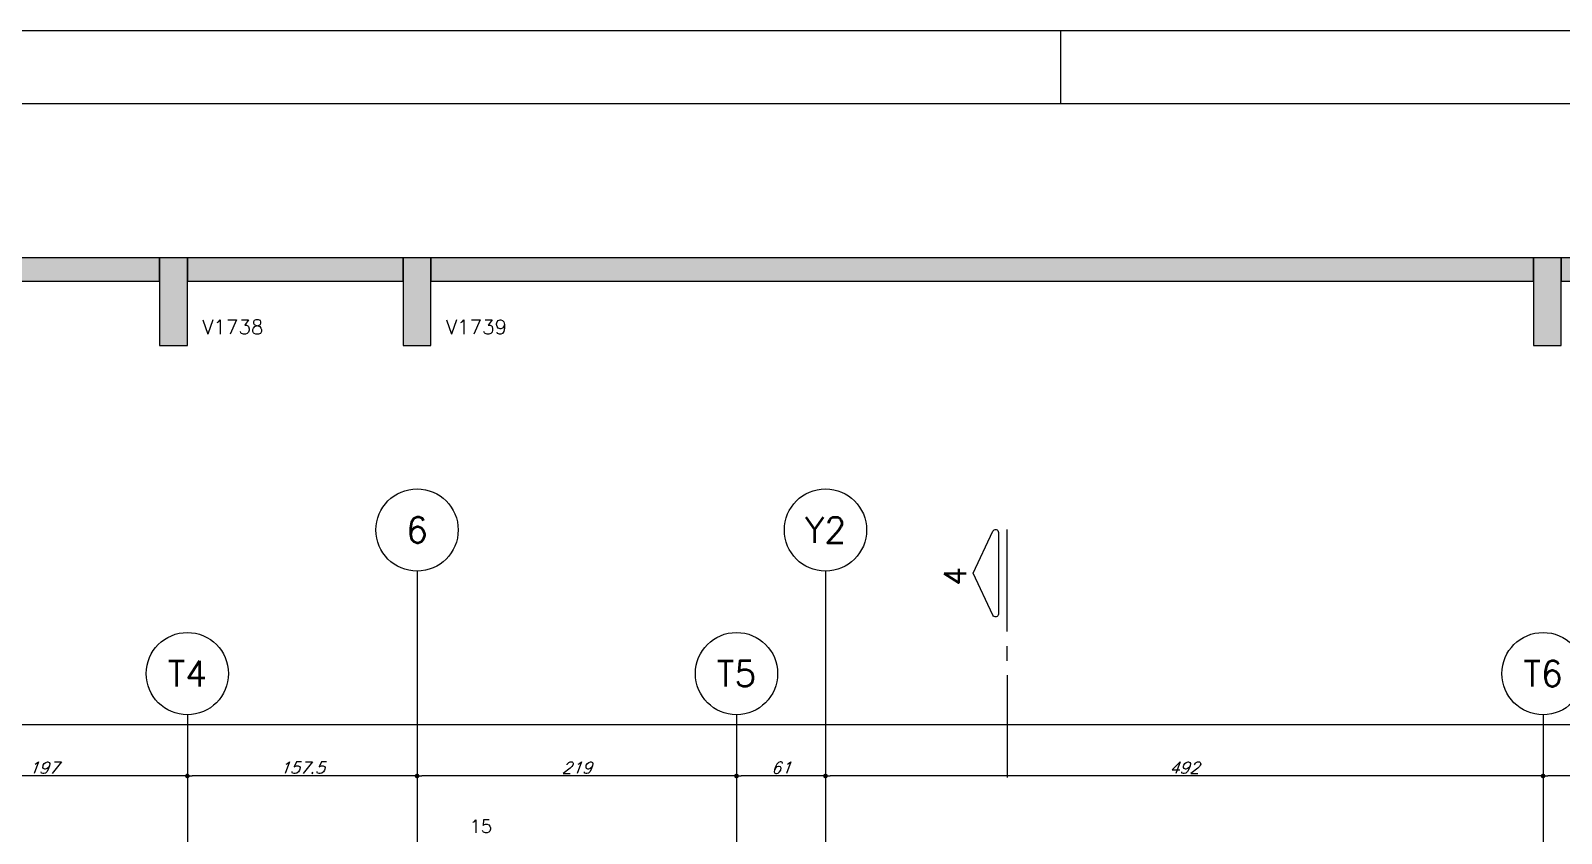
# Model space of a CAD drawing. Header units: millimetres. Extents: x -2368 to 4502, y -2283 to 2217.
# Drawn here: x 1021 to 2070, y 1666 to 2217 of the extents above; entities that cross this region are included whole.
import ezdxf
from ezdxf.enums import TextEntityAlignment as Align

# ---------------------------------------------------------------- set-up
doc = ezdxf.new("R2010")
doc.units = ezdxf.units.MM
doc.header["$LTSCALE"] = 50
doc.linetypes.add('EIXO', pattern=[6.8, 6, -0.4, 0, -0.4])
for name, color, linetype in [('F-CORTE', 4, 'Continuous'), ('F-CORTE-INDICAÇÃO', 4, 'Continuous'), ('F-COTAS', 106, 'Continuous'), ('F-EIXO', 12, 'EIXO'), ('F-MARGEM', 1, 'Continuous'), ('F-PILARES-DIM', 172, 'Continuous'), ('F-SOLIDO-CORTE', 71, 'Continuous'), ('F-TEXTO', 6, 'Continuous'), ('F-TEXTO-YELLOW', 2, 'Continuous')]:
    doc.layers.add(name, color=color, linetype=linetype)
doc.styles.add('CP-TEXT-INCL', font='romans.shx', dxfattribs={"oblique": 20})
doc.styles.add('MCP', font='romans.shx')
doc.styles.add('ROMANS', font='romans.shx')
doc.dimstyles.new('CP-COTAS-50', dxfattribs={"dimscale": 0.64, "dimtxt": 12.5, "dimasz": 5, "dimexe": 5, "dimexo": 5, "dimgap": 2.5, "dimtad": 1, "dimdec": 1, "dimdsep": 46, "dimtxsty": 'CP-TEXT-INCL', "dimblk1": 'DOT', "dimblk2": 'DOT', "dimsah": 1, "dimcen": 9, "dimclrd": 256, "dimclre": 256, "dimclrt": 256, "dimadec": 0, "dimazin": 0, "dimtfac": 1, "dimtdec": 1, "dimtmove": 2, "dimatfit": 3, "dimldrblk": 'DOT', "dimfxl": 0, "dimtolj": 1, "dimarcsym": 0})

# ---------------------------------------------------------------- blocks, each defined once
blk = doc.blocks.new('*U8')
at = {"layer": 'F-CORTE-INDICAÇÃO'}
for p, q in [((70, 0), (0, 0)), ((80, 0), (90, 0)), ((100, 0), (170, 0))]:
    blk.add_line(p, q, dxfattribs=at)
blk.add_lwpolyline([(112, 6, -0.802585), (111.2, 9.8), (140, 23.3), (168.8, 9.8, -0.802585), (168, 6)], format="xyb", close=True, dxfattribs=at)
at = {"layer": 'F-CORTE-INDICAÇÃO', "style": 'ROMANS'}
blk.add_attdef('CORTE', text='', height=15, dxfattribs=at).set_placement((140, 35.8), align=Align.MIDDLE_CENTER)
at = {"layer": 'F-CORTE-INDICAÇÃO', "color": 2, "style": 'ROMANS'}
blk.add_attdef('FOLHA', text='', height=12, dxfattribs=at).set_placement((140, -10), align=Align.MIDDLE_CENTER)
blk = doc.blocks.new('*U19')
at = {"layer": 'F-EIXO'}
blk.add_line((0, 0), (0, -2827.1), dxfattribs=at)
at = {"layer": 'F-EIXO', "color": 2, "linetype": 'Continuous'}
blk.add_circle((0, 28.2), 28.2, dxfattribs=at)
at = {"layer": 'F-TEXTO', "style": 'ROMANS'}
blk.add_attdef('EIXO', text='', height=17.5, rotation=360, dxfattribs=at).set_placement((0, 28.2), align=Align.MIDDLE_CENTER)
blk = doc.blocks.new('*U15')
at = {"layer": 'F-EIXO'}
blk.add_line((0, 0), (0, -2479.8), dxfattribs=at)
at = {"layer": 'F-EIXO', "color": 2, "linetype": 'Continuous'}
blk.add_circle((0, 28.2), 28.2, dxfattribs=at)
at = {"layer": 'F-TEXTO', "style": 'ROMANS'}
blk.add_attdef('EIXO', text='', height=17.5, rotation=360, dxfattribs=at).set_placement((0, 28.2), align=Align.MIDDLE_CENTER)
blk = doc.blocks.new('*U18')
at = {"layer": 'F-EIXO'}
blk.add_line((0, 0), (0, -2728.6), dxfattribs=at)
at = {"layer": 'F-EIXO', "color": 2, "linetype": 'Continuous'}
blk.add_circle((0, 28.2), 28.2, dxfattribs=at)
at = {"layer": 'F-TEXTO', "style": 'ROMANS'}
blk.add_attdef('EIXO', text='', height=17.5, rotation=360, dxfattribs=at).set_placement((0, 28.2), align=Align.MIDDLE_CENTER)
blk = doc.blocks.new('*U21')
at = {"layer": 'F-EIXO'}
blk.add_line((0, 0), (0, -2728.6), dxfattribs=at)
at = {"layer": 'F-EIXO', "color": 2, "linetype": 'Continuous'}
blk.add_circle((0, 28.2), 28.2, dxfattribs=at)
at = {"layer": 'F-TEXTO', "style": 'ROMANS'}
blk.add_attdef('EIXO', text='', height=17.5, rotation=360, dxfattribs=at).set_placement((0, 28.2), align=Align.MIDDLE_CENTER)
blk = doc.blocks.new('A0-1L_900')
at = {"layer": 'F-MARGEM', "color": 2}
blk.add_line((81.9, 90), (81.9, 89), dxfattribs=at)
blk.add_lwpolyline([(0, 0), (0, 90), (137.4, 90), (137.4, 0)], close=True, dxfattribs=at)
at = {"layer": 'F-MARGEM', "color": 7}
blk.add_lwpolyline([(2.5, 89), (136.4, 89), (136.4, 1), (2.5, 1)], close=True, dxfattribs=at)
blk = doc.blocks.new('_DOT')
at = {"color": 0, "linetype": 'ByBlock'}
blk.add_line((-0.5, 0), (-1, 0), dxfattribs=at)
at = {"color": 0, "linetype": 'ByBlock', "const_width": 0.5}
blk.add_lwpolyline([(-0.25, 0, 1), (0.25, 0, 1)], format="xyb", close=True, dxfattribs=at)
blk = doc.blocks.new('*D192')
at = {"layer": 'DEFPOINTS', "color": 0, "transparency": 16777216}
for p in [(2835, 1741.136394), (2835, 1624.5), (-1200, 1438)]:
    blk.add_point(p, dxfattribs=at)
at = {"layer": 'F-COTAS', "lineweight": -2, "transparency": 16777216}
for p, q in [((-1200, 1441.2), (-1200, 1744.336394)), ((2835, 1627.7), (2835, 1744.336394)), ((-1196.8, 1741.136394), (2831.8, 1741.136394))]:
    blk.add_line(p, q, dxfattribs=at)
at = {"layer": 'F-COTAS', "lineweight": -2, "transparency": 16777216, "xscale": 3.2, "yscale": 3.2, "zscale": 3.2, "rotation": 180}
blk.add_blockref('_DOT', (-1200, 1741.136394), dxfattribs=at)
at = {"layer": 'F-COTAS', "lineweight": -2, "transparency": 16777216, "xscale": 3.2, "yscale": 3.2, "zscale": 3.2}
blk.add_blockref('_DOT', (2835, 1741.136394), dxfattribs=at)
at = {"layer": 'F-COTAS', "transparency": 16777216, "insert": (817.5, 1746.736394), "char_height": 8, "attachment_point": 5, "style": 'CP-TEXT-INCL'}
blk.add_mtext('\\A1;4035', dxfattribs=at)
blk = doc.blocks.new('*D196')
at = {"layer": 'DEFPOINTS', "color": 0, "transparency": 16777216}
for p in [(2057.5, 1705.8), (2057.5, 1705.8), (2230, 1705.8)]:
    blk.add_point(p, dxfattribs=at)
at = {"layer": 'F-COTAS', "lineweight": -2, "transparency": 16777216}
blk.add_line((2226.8, 1705.8), (2060.7, 1705.8), dxfattribs=at)
at = {"layer": 'F-COTAS', "lineweight": -2, "transparency": 16777216, "xscale": 3.2, "yscale": 3.2, "zscale": 3.2, "rotation": 180}
blk.add_blockref('_DOT', (2057.5, 1705.8), dxfattribs=at)
at = {"layer": 'F-COTAS', "lineweight": -2, "transparency": 16777216, "xscale": 3.2, "yscale": 3.2, "zscale": 3.2}
blk.add_blockref('_DOT', (2230, 1705.8), dxfattribs=at)
at = {"layer": 'F-COTAS', "transparency": 16777216, "insert": (2143.8, 1711.4), "char_height": 8, "attachment_point": 5, "style": 'CP-TEXT-INCL'}
blk.add_mtext('\\A1;172.5', dxfattribs=at)
blk = doc.blocks.new('*D197')
at = {"layer": 'DEFPOINTS', "color": 0, "transparency": 16777216}
for p in [(1565.5, 1705.8), (1565.5, 1705.8), (2057.5, 1705.8)]:
    blk.add_point(p, dxfattribs=at)
at = {"layer": 'F-COTAS', "lineweight": -2, "transparency": 16777216}
blk.add_line((2054.3, 1705.8), (1568.7, 1705.8), dxfattribs=at)
at = {"layer": 'F-COTAS', "lineweight": -2, "transparency": 16777216, "xscale": 3.2, "yscale": 3.2, "zscale": 3.2, "rotation": 180}
blk.add_blockref('_DOT', (1565.5, 1705.8), dxfattribs=at)
at = {"layer": 'F-COTAS', "lineweight": -2, "transparency": 16777216, "xscale": 3.2, "yscale": 3.2, "zscale": 3.2}
blk.add_blockref('_DOT', (2057.5, 1705.8), dxfattribs=at)
at = {"layer": 'F-COTAS', "transparency": 16777216, "insert": (1811.5, 1711.4), "char_height": 8, "attachment_point": 5, "style": 'CP-TEXT-INCL'}
blk.add_mtext('\\A1;492', dxfattribs=at)
blk = doc.blocks.new('*D198')
at = {"layer": 'DEFPOINTS', "color": 0, "transparency": 16777216}
for p in [(1504.5, 1705.8), (1504.5, 1705.8), (1565.5, 1705.8)]:
    blk.add_point(p, dxfattribs=at)
at = {"layer": 'F-COTAS', "lineweight": -2, "transparency": 16777216}
blk.add_line((1562.3, 1705.8), (1507.7, 1705.8), dxfattribs=at)
at = {"layer": 'F-COTAS', "lineweight": -2, "transparency": 16777216, "xscale": 3.2, "yscale": 3.2, "zscale": 3.2, "rotation": 180}
blk.add_blockref('_DOT', (1504.5, 1705.8), dxfattribs=at)
at = {"layer": 'F-COTAS', "lineweight": -2, "transparency": 16777216, "xscale": 3.2, "yscale": 3.2, "zscale": 3.2}
blk.add_blockref('_DOT', (1565.5, 1705.8), dxfattribs=at)
at = {"layer": 'F-COTAS', "transparency": 16777216, "insert": (1535, 1711.4), "char_height": 8, "attachment_point": 5, "style": 'CP-TEXT-INCL'}
blk.add_mtext('\\A1;61', dxfattribs=at)
blk = doc.blocks.new('*D199')
at = {"layer": 'DEFPOINTS', "color": 0, "transparency": 16777216}
for p in [(1285.5, 1705.8), (1285.5, 1705.8), (1504.5, 1705.8)]:
    blk.add_point(p, dxfattribs=at)
at = {"layer": 'F-COTAS', "lineweight": -2, "transparency": 16777216}
blk.add_line((1501.3, 1705.8), (1288.7, 1705.8), dxfattribs=at)
at = {"layer": 'F-COTAS', "lineweight": -2, "transparency": 16777216, "xscale": 3.2, "yscale": 3.2, "zscale": 3.2, "rotation": 180}
blk.add_blockref('_DOT', (1285.5, 1705.8), dxfattribs=at)
at = {"layer": 'F-COTAS', "lineweight": -2, "transparency": 16777216, "xscale": 3.2, "yscale": 3.2, "zscale": 3.2}
blk.add_blockref('_DOT', (1504.5, 1705.8), dxfattribs=at)
at = {"layer": 'F-COTAS', "transparency": 16777216, "insert": (1395, 1711.4), "char_height": 8, "attachment_point": 5, "style": 'CP-TEXT-INCL'}
blk.add_mtext('\\A1;219', dxfattribs=at)
blk = doc.blocks.new('*D200')
at = {"layer": 'DEFPOINTS', "color": 0, "transparency": 16777216}
for p in [(1128, 1705.8), (1128, 1705.8), (1285.5, 1705.8)]:
    blk.add_point(p, dxfattribs=at)
at = {"layer": 'F-COTAS', "lineweight": -2, "transparency": 16777216}
blk.add_line((1282.3, 1705.8), (1131.2, 1705.8), dxfattribs=at)
at = {"layer": 'F-COTAS', "lineweight": -2, "transparency": 16777216, "xscale": 3.2, "yscale": 3.2, "zscale": 3.2, "rotation": 180}
blk.add_blockref('_DOT', (1128, 1705.8), dxfattribs=at)
at = {"layer": 'F-COTAS', "lineweight": -2, "transparency": 16777216, "xscale": 3.2, "yscale": 3.2, "zscale": 3.2}
blk.add_blockref('_DOT', (1285.5, 1705.8), dxfattribs=at)
at = {"layer": 'F-COTAS', "transparency": 16777216, "insert": (1206.8, 1711.4), "char_height": 8, "attachment_point": 5, "style": 'CP-TEXT-INCL'}
blk.add_mtext('\\A1;157.5', dxfattribs=at)
blk = doc.blocks.new('*D201')
at = {"layer": 'DEFPOINTS', "color": 0, "transparency": 16777216}
for p in [(931, 1705.8), (931, 1705.8), (1128, 1705.8)]:
    blk.add_point(p, dxfattribs=at)
at = {"layer": 'F-COTAS', "lineweight": -2, "transparency": 16777216}
blk.add_line((1124.8, 1705.8), (934.2, 1705.8), dxfattribs=at)
at = {"layer": 'F-COTAS', "lineweight": -2, "transparency": 16777216, "xscale": 3.2, "yscale": 3.2, "zscale": 3.2, "rotation": 180}
blk.add_blockref('_DOT', (931, 1705.8), dxfattribs=at)
at = {"layer": 'F-COTAS', "lineweight": -2, "transparency": 16777216, "xscale": 3.2, "yscale": 3.2, "zscale": 3.2}
blk.add_blockref('_DOT', (1128, 1705.8), dxfattribs=at)
at = {"layer": 'F-COTAS', "transparency": 16777216, "insert": (1029.5, 1711.4), "char_height": 8, "attachment_point": 5, "style": 'CP-TEXT-INCL'}
blk.add_mtext('\\A1;197', dxfattribs=at)

msp = doc.modelspace()

# ---------------------------------------------------------------- hatches: boundary and pattern name
at = {"layer": 'F-SOLIDO-CORTE', "linetype": 'Continuous'}
for points in [[(816.721, 2061.09), (813.16, 2061.09), (805.48, 2061.09), (524.948, 2061.09), (508.615, 2061.09), (468.504, 2061.09), (382, 2061.09), (382, 2058.091), (382, 2051.623), (382, 2045.09), (422.11, 2045.09), (508.615, 2045.09), (524.948, 2045.09), (805.48, 2045.09), (809.041, 2045.09), (816.721, 2045.09), (900.309, 2045.09), (1109, 2045.09), (1109, 2047.503), (1109, 2052.99), (1109, 2061.09), (1016.409, 2061.09)], [(1118.817, 2061.09), (1109, 2061.09), (1109, 2052.042), (1109, 2032.09), (1109, 2001.09), (1118.817, 2001.09), (1121.682, 2001.09), (1128, 2001.09), (1128, 2010.138), (1128, 2030.09), (1128, 2061.09), (1125.135, 2061.09)], [(1202.265, 2061.09), (1128, 2061.09), (1128, 2058.677), (1128, 2053.357), (1128, 2045.09), (1178.083, 2045.09), (1235.942, 2045.09), (1276, 2045.09), (1276, 2050.504), (1276, 2055.344), (1276, 2061.09), (1235.942, 2061.09)], [(1276, 2040.786), (1276, 2022.638), (1276, 2001.09), (1282.823, 2001.09), (1289.253, 2001.09), (1295, 2001.09), (1295, 2021.394), (1295, 2039.542), (1295, 2061.09), (1288.57, 2061.09), (1282.823, 2061.09), (1276, 2061.09)], [(1814.224, 2061.09), (1709.717, 2061.09), (1632.106, 2061.09), (1454.103, 2061.09), (1295, 2061.09), (1295, 2055.676), (1295, 2050.836), (1295, 2045.09), (1436.698, 2045.09), (1632.106, 2045.09), (1709.717, 2045.09), (1814.224, 2045.09), (2041.971, 2045.09), (2051, 2045.09), (2051, 2048.089), (2051, 2053.867), (2051, 2061.09), (2041.971, 2061.09)], [(2051, 2049.844), (2051, 2028.176), (2051, 2001.09), (2059.577, 2001.09), (2063.138, 2001.09), (2070, 2001.09), (2070, 2012.336), (2070, 2034.004), (2070, 2061.09), (2066.439, 2061.09), (2059.577, 2061.09), (2051, 2061.09)], [(2467.164, 2061.09), (2418.936, 2061.09), (2403.648, 2061.09), (2396.769, 2061.09), (2317.017, 2061.09), (2079.682, 2061.09), (2070, 2061.09), (2070, 2058.091), (2070, 2052.313), (2070, 2045.09), (2079.682, 2045.09), (2159.434, 2045.09), (2396.769, 2045.09), (2403.648, 2045.09), (2418.936, 2045.09), (2467.164, 2045.09), (2489.093, 2045.09), (2568.243, 2045.09), (2596.17, 2045.09), (2679.279, 2045.09), (2720.811, 2045.09), (2746.103, 2045.09), (2776, 2045.09), (2776, 2048.364), (2776, 2052.233), (2776, 2061.09), (2751.353, 2061.09), (2720.811, 2061.09), (2679.279, 2061.09), (2651.352, 2061.09), (2568.243, 2061.09), (2489.093, 2061.09)]]:
    msp.add_hatch(color=256, dxfattribs=at).paths.add_polyline_path(points, flags=16)

# ---------------------------------------------------------------- linework, layer by layer
at = {"layer": 'F-CORTE', "linetype": 'Continuous'}
for p, q in [((1109, 2061.09), (816.721, 2061.09)), ((1118.817, 2061.09), (1109, 2061.09)), ((1128, 2061.09), (1118.817, 2061.09)), ((1202.265, 2061.09), (1128, 2061.09)), ((1276, 2061.09), (1202.265, 2061.09)), ((1282.823, 2061.09), (1276, 2061.09)), ((1288.57, 2061.09), (1282.823, 2061.09)), ((1295, 2061.09), (1288.57, 2061.09)), ((1814.224, 2061.09), (1295, 2061.09)), ((2051, 2061.09), (1814.224, 2061.09)), ((2059.577, 2061.09), (2051, 2061.09)), ((2066.439, 2061.09), (2059.577, 2061.09)), ((2070, 2061.09), (2066.439, 2061.09)), ((2467.164, 2061.09), (2070, 2061.09)), ((900.309, 2045.09), (1109, 2045.09)), ((1109, 2045.09), (1109, 2032.09)), ((1128, 2030.09), (1128, 2045.09)), ((1128, 2045.09), (1178.083, 2045.09)), ((1178.083, 2045.09), (1235.942, 2045.09)), ((1235.942, 2045.09), (1276, 2045.09)), ((1276, 2045.09), (1276, 2040.786)), ((1276, 2040.786), (1276, 2001.09)), ((1295, 2039.542), (1295, 2045.09)), ((1295, 2045.09), (1436.698, 2045.09)), ((1295, 2021.394), (1295, 2039.542)), ((1436.698, 2045.09), (1632.106, 2045.09)), ((1632.106, 2045.09), (1709.717, 2045.09)), ((1709.717, 2045.09), (1814.224, 2045.09)), ((1814.224, 2045.09), (2041.971, 2045.09)), ((2041.971, 2045.09), (2051, 2045.09)), ((2051, 2045.09), (2051, 2001.09)), ((2070, 2034.004), (2070, 2045.09)), ((2070, 2045.09), (2079.682, 2045.09)), ((1109, 2032.09), (1109, 2001.09)), ((1128, 2010.138), (1128, 2030.09)), ((2070, 2012.336), (2070, 2034.004)), ((1295, 2001.09), (1295, 2021.394)), ((1128, 2001.09), (1128, 2010.138)), ((2070, 2001.09), (2070, 2012.336)), ((1109, 2001.09), (1118.817, 2001.09)), ((1118.817, 2001.09), (1121.682, 2001.09)), ((1121.682, 2001.09), (1128, 2001.09)), ((1276, 2001.09), (1282.823, 2001.09)), ((1282.823, 2001.09), (1289.253, 2001.09)), ((1289.253, 2001.09), (1295, 2001.09)), ((2051, 2001.09), (2059.577, 2001.09)), ((2059.577, 2001.09), (2063.138, 2001.09)), ((2063.138, 2001.09), (2070, 2001.09))]:
    msp.add_line(p, q, dxfattribs=at)
at = {"layer": 'F-SOLIDO-CORTE', "linetype": 'Continuous'}
for points in [[(816.722, 2061.09), (813.16, 2061.09), (805.48, 2061.09), (524.948, 2061.09), (508.615, 2061.09), (468.504, 2061.09), (382, 2061.09), (382, 2058.091), (382, 2051.623), (382, 2045.09), (422.11, 2045.09), (508.615, 2045.09), (524.948, 2045.09), (805.48, 2045.09), (809.041, 2045.09), (816.722, 2045.09), (900.309, 2045.09), (1109, 2045.09), (1109, 2047.503), (1109, 2052.99), (1109, 2061.09), (1016.409, 2061.09), (816.722, 2061.09)], [(1118.817, 2061.09), (1109, 2061.09), (1109, 2052.042), (1109, 2032.09), (1109, 2001.09), (1118.817, 2001.09), (1121.682, 2001.09), (1128, 2001.09), (1128, 2010.138), (1128, 2030.09), (1128, 2061.09), (1125.135, 2061.09), (1118.817, 2061.09)], [(1202.265, 2061.09), (1128, 2061.09), (1128, 2058.677), (1128, 2053.357), (1128, 2045.09), (1178.083, 2045.09), (1235.942, 2045.09), (1276, 2045.09), (1276, 2050.504), (1276, 2055.344), (1276, 2061.09), (1235.942, 2061.09), (1202.265, 2061.09)], [(1276, 2040.786), (1276, 2022.638), (1276, 2001.09), (1282.823, 2001.09), (1289.253, 2001.09), (1295, 2001.09), (1295, 2021.394), (1295, 2039.542), (1295, 2061.09), (1288.57, 2061.09), (1282.823, 2061.09), (1276, 2061.09), (1276, 2040.786)], [(1814.224, 2061.09), (1709.717, 2061.09), (1632.106, 2061.09), (1454.103, 2061.09), (1295, 2061.09), (1295, 2055.676), (1295, 2050.836), (1295, 2045.09), (1436.698, 2045.09), (1632.106, 2045.09), (1709.717, 2045.09), (1814.224, 2045.09), (2041.971, 2045.09), (2051, 2045.09), (2051, 2048.089), (2051, 2053.867), (2051, 2061.09), (2041.971, 2061.09), (1814.224, 2061.09)], [(2051, 2049.844), (2051, 2028.176), (2051, 2001.09), (2059.577, 2001.09), (2063.138, 2001.09), (2070, 2001.09), (2070, 2012.336), (2070, 2034.004), (2070, 2061.09), (2066.439, 2061.09), (2059.577, 2061.09), (2051, 2061.09), (2051, 2049.844)], [(2079.682, 2061.09), (2070, 2061.09), (2070, 2058.091), (2070, 2052.313), (2070, 2045.09), (2079.682, 2045.09)]]:
    msp.add_lwpolyline(points, dxfattribs=at)

# ---------------------------------------------------------------- block references
at = {"layer": 'F-CORTE-INDICAÇÃO', "linetype": 'Continuous'}
ref = msp.add_blockref('*U8', (1690.128, 1704.83), dxfattribs=dict(at, rotation=90))
ref.add_attrib('CORTE', '4', dxfattribs={"height": 15, "rotation": 90, "style": 'ROMANS'}).set_placement((1654.364, 1842.687), align=Align.MIDDLE_CENTER)
at = {"layer": 'F-EIXO', "linetype": 'Continuous'}
for name, p, values in [('*U19', (1285.5, 1846.305), {'EIXO': '6'}), ('*U19', (1565.5, 1846.305), {'EIXO': 'Y2'}), ('*U21', (1128, 1747.82), {'EIXO': 'T4'}), ('*U15', (1504.5, 1747.82), {'EIXO': 'T5'}), ('*U18', (2057.5, 1747.82), {'EIXO': 'T6'})]:
    msp.add_blockref(name, p, dxfattribs=at).add_auto_attribs(values)
at = {"layer": 'F-MARGEM', "linetype": 'Continuous', "xscale": 50, "yscale": 50, "zscale": 50}
msp.add_blockref('A0-1L_900', (-2368.283, -2282.993), dxfattribs=at)

# ---------------------------------------------------------------- texts
at = {"layer": 'F-PILARES-DIM', "linetype": 'Continuous', "style": 'MCP'}
msp.add_text('15', height=9, dxfattribs=at).set_placement((1321.5, 1666.75))
at = {"layer": 'F-TEXTO-YELLOW', "linetype": 'Continuous', "style": 'MCP'}
for s, p in [('V1738', (1138.178, 2008.739)), ('V1739', (1305.178, 2008.739))]:
    msp.add_text(s, height=10, dxfattribs=at).set_placement(p)

# ---------------------------------------------------------------- dimensions: what is measured, and where the dimension line sits
at = {"layer": 'F-COTAS'}
for base, p1, p2, picture, middle in [((2835, 1741.136), (-1200, 1438), (2835, 1624.5), '*D192', (817.5, 1746.736)), ((931, 1705.838), (1128, 1705.838), (931, 1705.838), '*D201', (1029.5, 1711.438)), ((1128, 1705.838), (1285.5, 1705.838), (1128, 1705.838), '*D200', (1206.75, 1711.438)), ((1285.5, 1705.838), (1504.5, 1705.838), (1285.5, 1705.838), '*D199', (1395, 1711.438)), ((1504.5, 1705.838), (1565.5, 1705.838), (1504.5, 1705.838), '*D198', (1535, 1711.438)), ((1565.5, 1705.838), (2057.5, 1705.838), (1565.5, 1705.838), '*D197', (1811.5, 1711.438)), ((2057.5, 1705.838), (2230, 1705.838), (2057.5, 1705.838), '*D196', (2143.75, 1711.438))]:
    dim = msp.add_linear_dim(base=base, p1=p1, p2=p2, dimstyle='CP-COTAS-50', dxfattribs=at)
    dim.commit()
    dim.dimension.update_dxf_attribs({"geometry": picture, "text_midpoint": middle})

doc.saveas('drawing.dxf')
